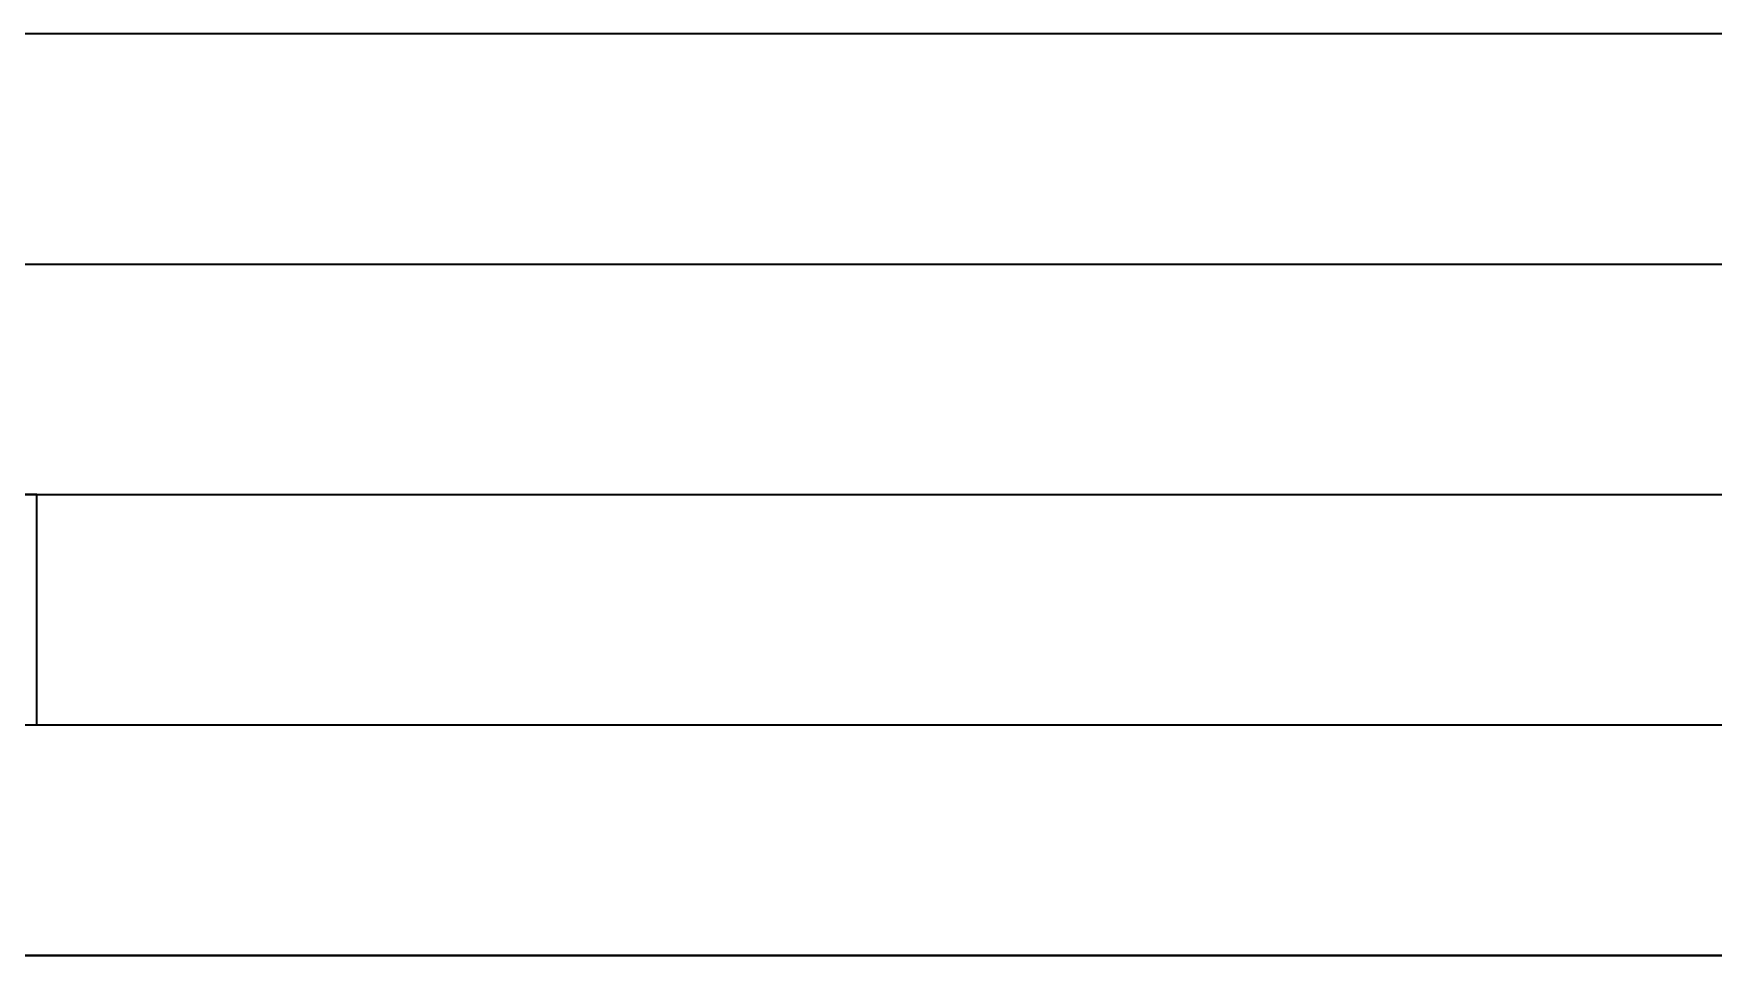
# Model space of a CAD drawing. Extents: x 315 to 857, y 212 to 651.
# Drawn here: x 415.08 to 436.94, y 452.11 to 464.11 of the extents above; entities that cross this region are included whole.
import ezdxf

# ---------------------------------------------------------------- set-up
doc = ezdxf.new("R2010")
doc.units = 0

msp = doc.modelspace()

# ---------------------------------------------------------------- linework, layer by layer
at = {"color": 7, "lineweight": 35}
for p, q in [((397.412, 464.11), (453.792, 464.11)), ((397.412, 461.11), (453.792, 461.11)), ((397.412, 461.11), (453.792, 461.11)), ((397.412, 458.11), (453.792, 458.11)), ((415.124, 458.11), (453.792, 458.11)), ((397.412, 455.11), (453.792, 455.11)), ((415.124, 455.11), (453.792, 455.11)), ((397.412, 452.11), (453.792, 452.11)), ((450.896, 452.11), (400.308, 452.11))]:
    msp.add_line(p, q, dxfattribs=at)
at = {"color": 7, "lineweight": 35, "ltscale": 0.015125}
msp.add_line((415.124, 458.11), (414.519, 458.11), dxfattribs=at)
at = {"color": 7, "lineweight": 35, "ltscale": 0.075}
msp.add_line((415.124, 455.11), (415.124, 458.11), dxfattribs=at)

doc.saveas('drawing.dxf')
